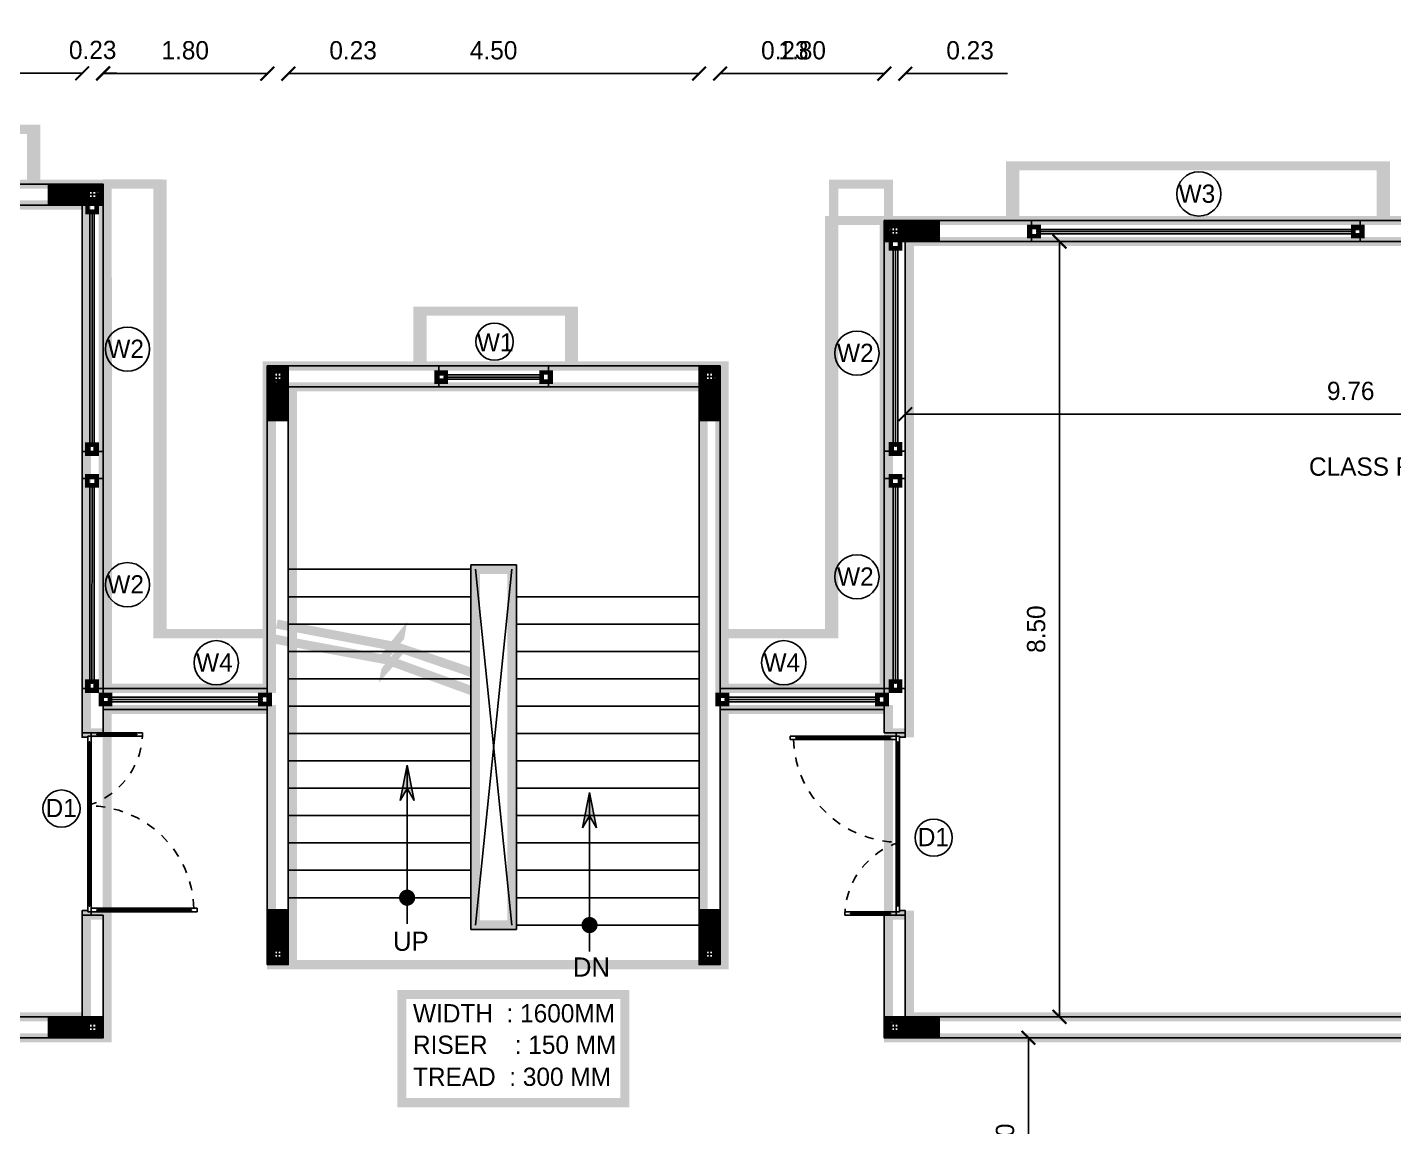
# Model space of a CAD drawing. Header units: metres. Extents: x 6101839 to 6102590, y -6659932 to -6659648.
# Drawn here: x 6102365.98 to 6102380.95, y -6659699.65 to -6659687.6 of the extents above; entities that cross this region are included whole.
import ezdxf

# ---------------------------------------------------------------- set-up
doc = ezdxf.new("R2010")
doc.units = ezdxf.units.M
doc.header["$LTSCALE"] = 500
doc.header["$MEASUREMENT"] = 0
doc.linetypes.add('DASHED2', pattern=[0.375, 0.25, -0.125])
doc.linetypes.add('HIDDEN', pattern=[0.375, 0.25, -0.125])
doc.layers.get('0').update_dxf_attribs({"linetype": 'CONTINUOUS'})
doc.layers.get('Defpoints').update_dxf_attribs({"linetype": 'CONTINUOUS'})
for name, color, linetype in [('above', 250, 'DASHED2'), ('Bldg', 44, 'CONTINUOUS'), ('BLK_1_FLR_2_CARPET_AREA', 25, 'CONTINUOUS'), ('BLK_1_FLR_2_CHAJJA', 6, 'CONTINUOUS'), ('BLK_1_LVL_2_BLDG_FOOT_PRINT', 1, 'CONTINUOUS'), ('COL', 2, 'CONTINUOUS'), ('DIM', 205, 'CONTINUOUS'), ('DOOR', 252, 'CONTINUOUS'), ('DOORTEXT', 13, 'CONTINUOUS'), ('ED', 30, 'CONTINUOUS'), ('FURN1', 252, 'CONTINUOUS'), ('FURNITURE', 252, 'CONTINUOUS'), ('FURNITURES', 252, 'CONTINUOUS'), ('HATCH', 15, 'CONTINUOUS'), ('norms', 4, 'CONTINUOUS'), ('railing', 14, 'CONTINUOUS'), ('STEPS', 233, 'CONTINUOUS'), ('T E X T', 7, 'CONTINUOUS'), ('TEXT', 4, 'CONTINUOUS'), ('W-SCH', 205, 'CONTINUOUS'), ('wall', 125, 'CONTINUOUS'), ('wall1', 125, 'CONTINUOUS'), ('WIN', 252, 'CONTINUOUS'), ('WINDOWS', 252, 'CONTINUOUS')]:
    doc.layers.add(name, color=color, linetype=linetype)
doc.layers.add('BLK_1_FLR_2_BLT_UP_AREA', color=26, linetype='CONTINUOUS', plot=False)
doc.styles.add('GD', font='GOTHIC.TTF')
doc.styles.add('RM', font='GOTHIC.TTF')
doc.styles.add('S2', font='GOTHIC.TTF')
doc.styles.add('USA TEXT', font='GOTHIC.TTF')
doc.dimstyles.new('1-100-ED', dxfattribs={"dimtxt": 0.2, "dimasz": 0.15, "dimexe": 0.18, "dimexo": 0.0625, "dimgap": 0.15, "dimtad": 1, "dimzin": 0, "dimdsep": 46, "dimtxsty": 'USA TEXT', "dimblk": 'ARCHTICK', "dimcen": 0.1, "dimse1": 1, "dimse2": 1, "dimclrd": 256, "dimclrt": 256, "dimadec": 0, "dimazin": 0, "dimtfac": 1, "dimtofl": 0, "dimtmove": 0, "dimatfit": 3, "dimldrblk": 'ARCHTICK', "dimfxl": 0.18, "dimtolj": 1, "dimtzin": 0, "dimarcsym": 0})

# ---------------------------------------------------------------- blocks, each defined once
blk = doc.blocks.new('NEWCOL')
at = {"layer": 'HATCH'}
h = blk.add_hatch(dxfattribs=at)
h.set_pattern_fill('ANSI31', color=256, scale=3, angle=270, style=0)
h.set_pattern_definition([(315, (-629970.926, -258732.088), (6.73519209, 6.73519209), [])])
h.paths.add_polyline_path([(0, 115), (-115, 115), (-115, 0), (-37.5, 0), (-37.5, 37.5), (0, 37.5)])
h.paths.add_polyline_path([(115, 115), (0, 115), (0, 37.5), (37.5, 37.5), (37.5, 0), (115, 0)])
h.paths.add_polyline_path([(115, 0), (37.5, 0), (37.5, -37.5), (0, -37.5), (0, -485), (115, -485)])
h.paths.add_polyline_path([(0, -37.5), (-37.5, -37.5), (-37.5, 0), (-115, 0), (-115, -485), (0, -485)])
at = {"layer": 'COL'}
for p, q in [((-115, 0), (115, 0)), ((0, -485), (0, 115))]:
    blk.add_line(p, q, dxfattribs=at)
for points in [[(-115, -485), (115, -485), (115, 115), (-115, 115)], [(-37.5, -37.5), (37.5, -37.5), (37.5, 37.5), (-37.5, 37.5)]]:
    blk.add_lwpolyline(points, close=True, dxfattribs=at)
blk = doc.blocks.new('A$C607F0CF8')
at = {"layer": 'FURNITURES', "color": 233}
for p, q in [((-37, -280), (-37, -342)), ((0, -342), (0, -267)), ((-37, -342), (-22, -342)), ((-22, -330), (-16, -330)), ((-22, -342), (-22, -330)), ((-16, -342), (-16, -330)), ((-16, -342), (0, -342)), ((-37, -2180), (-37, -2118)), ((-37, -2118), (-22, -2118)), ((-22, -2118), (-22, -2130)), ((-22, -2130), (-16, -2130)), ((-16, -2118), (0, -2118)), ((-16, -2118), (-16, -2130)), ((0, -2118), (0, -2193))]:
    blk.add_line(p, q, dxfattribs=at)
at = {"layer": 'FURNITURES', "color": 250}
for p, q in [((-37, -2118), (-37, -342)), ((-22, -2118), (-22, -330)), ((-16, -2118), (-16, -330)), ((0, -2118), (0, -342))]:
    blk.add_line(p, q, dxfattribs=at)
at = {"layer": 'FURNITURES', "color": 250, "linetype": 'HIDDEN', "ltscale": 0.5}
for centre, radius, start, end in [((-285, -219), 847, 286.9835, 356.7492), ((-37, -2193), 1163, 1.8478, 90.0015)]:
    blk.add_arc(centre, radius, start, end, dxfattribs=at)
at = {"layer": 'wall', "color": 7}
for p, q in [((-37, -267), (0, -267)), ((-37, -267), (-37, -280)), ((0, -230), (75, -230)), ((0, -230), (0, -267)), ((75, -267), (0, -267)), ((62, -246), (62, -252)), ((75, -246), (62, -246)), ((75, -252), (62, -252)), ((75, -230), (75, -246)), ((75, -230), (486, -230)), ((75, -246), (499, -246)), ((75, -252), (75, -267)), ((75, -252), (499, -252)), ((486, -267), (75, -267)), ((561, -230), (486, -230)), ((486, -230), (486, -246)), ((486, -246), (499, -246)), ((486, -252), (486, -267)), ((486, -252), (499, -252)), ((561, -267), (486, -267)), ((499, -246), (499, -252)), ((561, -230), (561, -267)), ((-37, -2193), (-37, -2180)), ((-37, -2193), (0, -2193)), ((0, -2155), (75, -2155)), ((0, -2155), (0, -2193)), ((75, -2193), (0, -2193)), ((62, -2171), (62, -2177)), ((75, -2171), (62, -2171)), ((75, -2177), (62, -2177)), ((75, -2155), (75, -2171)), ((75, -2155), (1088, -2155)), ((75, -2171), (1100, -2171)), ((75, -2177), (75, -2193)), ((75, -2177), (1100, -2177)), ((1088, -2192), (75, -2193)), ((1162, -2155), (1088, -2155)), ((1088, -2155), (1088, -2171)), ((1088, -2171), (1100, -2171)), ((1088, -2177), (1088, -2192)), ((1088, -2177), (1100, -2177)), ((1162, -2192), (1088, -2192)), ((1100, -2171), (1100, -2177)), ((1162, -2155), (1162, -2192))]:
    blk.add_line(p, q, dxfattribs=at)
for points in [[(0, -267), (0, -230), (-100, -230), (-100, -280), (-37, -280)], [(0, -2193), (0, -2230), (-100, -2230), (-100, -2180), (-37, -2180)]]:
    blk.add_lwpolyline(points, dxfattribs=at)
blk = doc.blocks.new('_ArchTick')
at = {"color": 0, "linetype": 'ByBlock', "const_width": 0.15}
blk.add_lwpolyline([(-0.5, -0.5), (0.5, 0.5)], dxfattribs=at)
blk = doc.blocks.new('*D590')
at = {"layer": 'Defpoints', "color": 0, "transparency": 16777216}
for p in [(6102366.583, -6659688.103), (6102366.583, -6659690.086), (6102356.813, -6659690.598)]:
    blk.add_point(p, dxfattribs=at)
at = {"layer": 'ED', "lineweight": -2, "transparency": 16777216}
blk.add_line((6102356.813, -6659688.103), (6102366.583, -6659688.103), dxfattribs=at)
at = {"layer": 'ED', "lineweight": -2, "transparency": 16777216, "xscale": 0.15, "yscale": 0.15, "zscale": 0.15, "rotation": 180}
blk.add_blockref('_ArchTick', (6102356.813, -6659688.103), dxfattribs=at)
at = {"layer": 'ED', "lineweight": -2, "transparency": 16777216, "xscale": 0.15, "yscale": 0.15, "zscale": 0.15}
blk.add_blockref('_ArchTick', (6102366.583, -6659688.103), dxfattribs=at)
at = {"layer": 'ED', "transparency": 16777216, "insert": (6102361.698, -6659687.848), "char_height": 0.2, "attachment_point": 5, "style": 'USA TEXT'}
blk.add_mtext('\\A1;9.77', dxfattribs=at)
blk = doc.blocks.new('*D591')
at = {"layer": 'Defpoints', "color": 0, "transparency": 16777216}
for p in [(6102366.813, -6659688.103), (6102366.583, -6659690.086), (6102366.813, -6659690.122)]:
    blk.add_point(p, dxfattribs=at)
at = {"layer": 'ED', "lineweight": -2, "transparency": 16777216}
for p, q in [((6102366.583, -6659688.103), (6102366.433, -6659688.103)), ((6102366.813, -6659688.103), (6102366.963, -6659688.103))]:
    blk.add_line(p, q, dxfattribs=at)
at = {"layer": 'ED', "lineweight": -2, "transparency": 16777216, "xscale": 0.15, "yscale": 0.15, "zscale": 0.15}
blk.add_blockref('_ArchTick', (6102366.583, -6659688.103), dxfattribs=at)
at = {"layer": 'ED', "lineweight": -2, "transparency": 16777216, "xscale": 0.15, "yscale": 0.15, "zscale": 0.15, "rotation": 180}
blk.add_blockref('_ArchTick', (6102366.813, -6659688.103), dxfattribs=at)
at = {"layer": 'ED', "transparency": 16777216, "insert": (6102366.698, -6659687.848), "char_height": 0.2, "attachment_point": 5, "style": 'USA TEXT'}
blk.add_mtext('\\A1;0.23', dxfattribs=at)
blk = doc.blocks.new('*D592')
at = {"layer": 'Defpoints', "color": 0, "transparency": 16777216}
for p in [(6102368.612, -6659688.107), (6102366.813, -6659694.846), (6102368.612, -6659694.846)]:
    blk.add_point(p, dxfattribs=at)
at = {"layer": 'ED', "lineweight": -2, "transparency": 16777216}
blk.add_line((6102366.813, -6659688.107), (6102368.612, -6659688.107), dxfattribs=at)
at = {"layer": 'ED', "lineweight": -2, "transparency": 16777216, "xscale": 0.15, "yscale": 0.15, "zscale": 0.15, "rotation": 180}
blk.add_blockref('_ArchTick', (6102366.813, -6659688.107), dxfattribs=at)
at = {"layer": 'ED', "lineweight": -2, "transparency": 16777216, "xscale": 0.15, "yscale": 0.15, "zscale": 0.15}
blk.add_blockref('_ArchTick', (6102368.612, -6659688.107), dxfattribs=at)
at = {"layer": 'ED', "transparency": 16777216, "insert": (6102367.712, -6659687.852), "char_height": 0.2, "attachment_point": 5, "style": 'USA TEXT'}
blk.add_mtext('\\A1;1.80', dxfattribs=at)
blk = doc.blocks.new('*D593')
at = {"layer": 'Defpoints', "color": 0, "transparency": 16777216}
for p in [(6102368.842, -6659688.107), (6102368.842, -6659692.313), (6102368.612, -6659694.846)]:
    blk.add_point(p, dxfattribs=at)
at = {"layer": 'ED', "lineweight": -2, "transparency": 16777216}
for p, q in [((6102368.612, -6659688.107), (6102368.462, -6659688.107)), ((6102368.842, -6659688.107), (6102369.962, -6659688.107))]:
    blk.add_line(p, q, dxfattribs=at)
at = {"layer": 'ED', "lineweight": -2, "transparency": 16777216, "xscale": 0.15, "yscale": 0.15, "zscale": 0.15}
blk.add_blockref('_ArchTick', (6102368.612, -6659688.107), dxfattribs=at)
at = {"layer": 'ED', "lineweight": -2, "transparency": 16777216, "xscale": 0.15, "yscale": 0.15, "zscale": 0.15, "rotation": 180}
blk.add_blockref('_ArchTick', (6102368.842, -6659688.107), dxfattribs=at)
at = {"layer": 'ED', "transparency": 16777216, "insert": (6102369.552, -6659687.852), "char_height": 0.2, "attachment_point": 5, "style": 'USA TEXT'}
blk.add_mtext('\\A1;0.23', dxfattribs=at)
blk = doc.blocks.new('*D594')
at = {"layer": 'Defpoints', "color": 0, "transparency": 16777216}
for p in [(6102373.343, -6659688.107), (6102368.842, -6659692.313), (6102373.343, -6659692.362)]:
    blk.add_point(p, dxfattribs=at)
at = {"layer": 'ED', "lineweight": -2, "transparency": 16777216}
blk.add_line((6102368.842, -6659688.107), (6102373.343, -6659688.107), dxfattribs=at)
at = {"layer": 'ED', "lineweight": -2, "transparency": 16777216, "xscale": 0.15, "yscale": 0.15, "zscale": 0.15, "rotation": 180}
blk.add_blockref('_ArchTick', (6102368.842, -6659688.107), dxfattribs=at)
at = {"layer": 'ED', "lineweight": -2, "transparency": 16777216, "xscale": 0.15, "yscale": 0.15, "zscale": 0.15}
blk.add_blockref('_ArchTick', (6102373.343, -6659688.107), dxfattribs=at)
at = {"layer": 'ED', "transparency": 16777216, "insert": (6102371.092, -6659687.852), "char_height": 0.2, "attachment_point": 5, "style": 'USA TEXT'}
blk.add_mtext('\\A1;4.50', dxfattribs=at)
blk = doc.blocks.new('*D595')
at = {"layer": 'Defpoints', "color": 0, "transparency": 16777216}
for p in [(6102373.573, -6659688.107), (6102373.343, -6659692.362), (6102373.573, -6659692.34)]:
    blk.add_point(p, dxfattribs=at)
at = {"layer": 'ED', "lineweight": -2, "transparency": 16777216}
for p, q in [((6102373.343, -6659688.107), (6102373.193, -6659688.107)), ((6102373.573, -6659688.107), (6102374.693, -6659688.107))]:
    blk.add_line(p, q, dxfattribs=at)
at = {"layer": 'ED', "lineweight": -2, "transparency": 16777216, "xscale": 0.15, "yscale": 0.15, "zscale": 0.15}
blk.add_blockref('_ArchTick', (6102373.343, -6659688.107), dxfattribs=at)
at = {"layer": 'ED', "lineweight": -2, "transparency": 16777216, "xscale": 0.15, "yscale": 0.15, "zscale": 0.15, "rotation": 180}
blk.add_blockref('_ArchTick', (6102373.573, -6659688.107), dxfattribs=at)
at = {"layer": 'ED', "transparency": 16777216, "insert": (6102374.283, -6659687.852), "char_height": 0.2, "attachment_point": 5, "style": 'USA TEXT'}
blk.add_mtext('\\A1;0.23', dxfattribs=at)
blk = doc.blocks.new('*D596')
at = {"layer": 'Defpoints', "color": 0, "transparency": 16777216}
for p in [(6102375.373, -6659688.107), (6102373.573, -6659692.34), (6102375.373, -6659692.35)]:
    blk.add_point(p, dxfattribs=at)
at = {"layer": 'ED', "lineweight": -2, "transparency": 16777216}
blk.add_line((6102373.573, -6659688.107), (6102375.373, -6659688.107), dxfattribs=at)
at = {"layer": 'ED', "lineweight": -2, "transparency": 16777216, "xscale": 0.15, "yscale": 0.15, "zscale": 0.15, "rotation": 180}
blk.add_blockref('_ArchTick', (6102373.573, -6659688.107), dxfattribs=at)
at = {"layer": 'ED', "lineweight": -2, "transparency": 16777216, "xscale": 0.15, "yscale": 0.15, "zscale": 0.15}
blk.add_blockref('_ArchTick', (6102375.373, -6659688.107), dxfattribs=at)
at = {"layer": 'ED', "transparency": 16777216, "insert": (6102374.473, -6659687.852), "char_height": 0.2, "attachment_point": 5, "style": 'USA TEXT'}
blk.add_mtext('\\A1;1.80', dxfattribs=at)
blk = doc.blocks.new('*D597')
at = {"layer": 'Defpoints', "color": 0, "transparency": 16777216}
for p in [(6102375.603, -6659688.107), (6102375.373, -6659692.35), (6102375.603, -6659692.355)]:
    blk.add_point(p, dxfattribs=at)
at = {"layer": 'ED', "lineweight": -2, "transparency": 16777216}
for p, q in [((6102375.373, -6659688.107), (6102375.223, -6659688.107)), ((6102375.603, -6659688.107), (6102376.724, -6659688.107))]:
    blk.add_line(p, q, dxfattribs=at)
at = {"layer": 'ED', "lineweight": -2, "transparency": 16777216, "xscale": 0.15, "yscale": 0.15, "zscale": 0.15}
blk.add_blockref('_ArchTick', (6102375.373, -6659688.107), dxfattribs=at)
at = {"layer": 'ED', "lineweight": -2, "transparency": 16777216, "xscale": 0.15, "yscale": 0.15, "zscale": 0.15, "rotation": 180}
blk.add_blockref('_ArchTick', (6102375.603, -6659688.107), dxfattribs=at)
at = {"layer": 'ED', "transparency": 16777216, "insert": (6102376.313, -6659687.852), "char_height": 0.2, "attachment_point": 5, "style": 'USA TEXT'}
blk.add_mtext('\\A1;0.23', dxfattribs=at)
blk = doc.blocks.new('*D598')
at = {"layer": 'Defpoints', "color": 0, "transparency": 16777216}
for p in [(6102385.366, -6659691.841), (6102375.603, -6659692.369), (6102385.366, -6659692.369)]:
    blk.add_point(p, dxfattribs=at)
at = {"layer": 'ED', "lineweight": -2, "transparency": 16777216}
blk.add_line((6102375.603, -6659691.841), (6102385.366, -6659691.841), dxfattribs=at)
at = {"layer": 'ED', "lineweight": -2, "transparency": 16777216, "xscale": 0.15, "yscale": 0.15, "zscale": 0.15, "rotation": 180}
blk.add_blockref('_ArchTick', (6102375.603, -6659691.841), dxfattribs=at)
at = {"layer": 'ED', "lineweight": -2, "transparency": 16777216, "xscale": 0.15, "yscale": 0.15, "zscale": 0.15}
blk.add_blockref('_ArchTick', (6102385.366, -6659691.841), dxfattribs=at)
at = {"layer": 'ED', "transparency": 16777216, "insert": (6102380.484, -6659691.586), "char_height": 0.2, "attachment_point": 5, "style": 'USA TEXT'}
blk.add_mtext('\\A1;9.76', dxfattribs=at)
blk = doc.blocks.new('*D602')
at = {"layer": 'Defpoints', "color": 0, "transparency": 16777216}
for p in [(6102376.501, -6659689.947), (6102376.47, -6659698.447), (6102377.293, -6659698.447)]:
    blk.add_point(p, dxfattribs=at)
at = {"layer": 'ED', "lineweight": -2, "transparency": 16777216}
blk.add_line((6102377.293, -6659689.947), (6102377.293, -6659698.447), dxfattribs=at)
at = {"layer": 'ED', "lineweight": -2, "transparency": 16777216, "xscale": 0.15, "yscale": 0.15, "zscale": 0.15}
for p, rotation in [((6102377.293, -6659689.947), 90), ((6102377.293, -6659698.447), 270)]:
    blk.add_blockref('_ArchTick', p, dxfattribs=dict(at, rotation=rotation))
at = {"layer": 'ED', "transparency": 16777216, "insert": (6102377.038, -6659694.197), "char_height": 0.2, "attachment_point": 5, "rotation": 90, "style": 'USA TEXT'}
blk.add_mtext('\\A1;8.50', dxfattribs=at)
blk = doc.blocks.new('*D603')
at = {"layer": 'Defpoints', "color": 0, "transparency": 16777216}
for p in [(6102376.952, -6659698.677), (6102377.078, -6659698.677), (6102377.067, -6659701.077)]:
    blk.add_point(p, dxfattribs=at)
at = {"layer": 'ED', "lineweight": -2, "transparency": 16777216}
blk.add_line((6102376.952, -6659701.077), (6102376.952, -6659698.677), dxfattribs=at)
at = {"layer": 'ED', "lineweight": -2, "transparency": 16777216, "xscale": 0.15, "yscale": 0.15, "zscale": 0.15}
for p, rotation in [((6102376.952, -6659698.677), 90), ((6102376.952, -6659701.077), 270)]:
    blk.add_blockref('_ArchTick', p, dxfattribs=dict(at, rotation=rotation))
at = {"layer": 'ED', "transparency": 16777216, "insert": (6102376.697, -6659699.877), "char_height": 0.2, "attachment_point": 5, "rotation": 90, "style": 'USA TEXT'}
blk.add_mtext('\\A1;2.40', dxfattribs=at)

msp = doc.modelspace()

# ---------------------------------------------------------------- hatches: boundary and pattern name
at = {"layer": 'DIM'}
h = msp.add_hatch(color=256, dxfattribs=at)
h.paths.add_polyline_path([(6102370.19923, -6659695.97041), (6102370.15838, -6659695.97037), (6102370.21976, -6659696.07407)])
h.paths.add_polyline_path([(6102370.14861, -6659695.7148), (6102370.14352, -6659695.71479), (6102370.14325, -6659695.94479), (6102370.15838, -6659695.97037), (6102370.19923, -6659695.97041)])
h.paths.add_polyline_path([(6102370.14352, -6659695.71479), (6102370.13843, -6659695.71479), (6102370.0872, -6659695.97028), (6102370.12805, -6659695.97033), (6102370.14325, -6659695.94479)])
h.paths.add_polyline_path([(6102370.13843, -6659695.71479), (6102370.14352, -6659695.71479), (6102370.14355, -6659695.68924)])
h.paths.add_polyline_path([(6102370.14355, -6659695.68924), (6102370.14352, -6659695.71479), (6102370.14861, -6659695.7148)])
h.paths.add_polyline_path([(6102370.06643, -6659696.07389), (6102370.12805, -6659695.97033), (6102370.0872, -6659695.97028)])
h = msp.add_hatch(color=256, dxfattribs=at)
h.paths.add_polyline_path([(6102372.19889, -6659696.27046), (6102372.15804, -6659696.27041), (6102372.21942, -6659696.37412)])
h.paths.add_polyline_path([(6102372.14827, -6659696.01485), (6102372.14318, -6659696.01484), (6102372.14291, -6659696.24484), (6102372.15804, -6659696.27041), (6102372.19889, -6659696.27046)])
h.paths.add_polyline_path([(6102372.14318, -6659696.01484), (6102372.13809, -6659696.01483), (6102372.08686, -6659696.27033), (6102372.12771, -6659696.27038), (6102372.14291, -6659696.24484)])
h.paths.add_polyline_path([(6102372.13809, -6659696.01483), (6102372.14318, -6659696.01484), (6102372.14321, -6659695.98929)])
h.paths.add_polyline_path([(6102372.14321, -6659695.98929), (6102372.14318, -6659696.01484), (6102372.14827, -6659696.01485)])
h.paths.add_polyline_path([(6102372.06609, -6659696.37394), (6102372.12771, -6659696.27038), (6102372.08686, -6659696.27033)])

# ---------------------------------------------------------------- linework, layer by layer
at = {"layer": 'above', "const_width": 0.1}
for points in [[(6102361.96789, -6659689.31749), (6102361.96789, -6659688.71749), (6102366.0279, -6659688.71749), (6102366.02789, -6659689.31739)], [(6102376.75789, -6659689.71795), (6102376.75789, -6659689.11795), (6102380.8179, -6659689.11795), (6102380.81789, -6659689.71785)], [(6102366.81289, -6659689.31739), (6102367.41274, -6659689.3174), (6102367.41268, -6659694.24672), (6102368.61165, -6659694.24672)], [(6102375.37291, -6659689.71739), (6102374.77307, -6659689.7174), (6102374.77312, -6659694.24672), (6102373.57315, -6659694.24672)], [(6102370.2629, -6659691.31086), (6102370.2629, -6659690.71086), (6102371.92292, -6659690.71086), (6102371.9229, -6659691.31075)]]:
    msp.add_lwpolyline(points, dxfattribs=at)
at = {"layer": 'Bldg', "linetype": 'ByBlock'}
for p, q in [((6102370.84288, -6659697.4908), (6102370.84289, -6659693.4908)), ((6102371.34289, -6659693.4908), (6102370.84289, -6659693.4908)), ((6102371.34288, -6659697.4908), (6102371.34289, -6659693.4908)), ((6102371.34288, -6659697.4908), (6102370.84288, -6659697.4908))]:
    msp.add_line(p, q, dxfattribs=at)
at = {"layer": 'Bldg', "const_width": 0.1}
msp.add_lwpolyline([(6102370.89289, -6659693.5408), (6102371.29289, -6659693.5408), (6102371.29288, -6659697.4408), (6102370.89288, -6659697.4408)], close=True, dxfattribs=at)
at = {"layer": 'BLK_1_FLR_2_BLT_UP_AREA', "color": 26, "linetype": 'Continuous', "const_width": 0.1}
msp.add_lwpolyline([(6102346.62794, -6659689.31802), (6102366.85793, -6659689.31802), (6102366.85828, -6659694.84679), (6102368.65693, -6659694.84665), (6102368.65695, -6659691.31138), (6102373.61794, -6659691.31138), (6102373.61814, -6659694.84679), (6102375.41817, -6659694.84648), (6102375.41793, -6659689.71805), (6102395.41791, -6659689.71798), (6102395.41791, -6659687.92679), (6102375.73485, -6659684.40118), (6102376.56248, -6659679.78048), (6102374.39718, -6659679.39284), (6102373.79735, -6659682.74019), (6102369.70252, -6659682.00673), (6102370.30217, -6659678.65965), (6102368.13688, -6659678.27202), (6102367.30894, -6659682.89193), (6102347.39588, -6659679.32513)], dxfattribs=at)
at = {"layer": 'BLK_1_FLR_2_CARPET_AREA', "color": 15, "linetype": 'Continuous', "const_width": 0.1}
for points in [[(6102366.62794, -6659698.44746), (6102366.62794, -6659697.33246), (6102366.85794, -6659697.33246), (6102366.85794, -6659695.33246), (6102366.62794, -6659695.33246), (6102366.62801, -6659689.54746), (6102356.85794, -6659689.54746), (6102356.85794, -6659696.21746), (6102360.85794, -6659696.21746), (6102360.85794, -6659696.44746), (6102360.62795, -6659696.44746), (6102360.62795, -6659698.44746)], [(6102375.64793, -6659698.44802), (6102375.64793, -6659697.33302), (6102375.41793, -6659697.33302), (6102375.41793, -6659695.33302), (6102375.64793, -6659695.33302), (6102375.64785, -6659689.94813), (6102385.41792, -6659689.94813), (6102385.41793, -6659696.21802), (6102381.41793, -6659696.21802), (6102381.41793, -6659696.44802), (6102381.64791, -6659696.44802), (6102381.64791, -6659698.44802)]]:
    msp.add_lwpolyline(points, close=True, dxfattribs=at)
msp.add_lwpolyline([(6102360.62794, -6659698.67802), (6102366.85793, -6659698.67802), (6102366.85769, -6659695.07679), (6102368.65694, -6659695.07665), (6102368.65694, -6659697.8749), (6102368.88693, -6659697.8749), (6102368.88758, -6659691.54138), (6102373.38797, -6659691.54137), (6102373.38795, -6659697.8749), (6102373.61794, -6659697.8749), (6102373.61776, -6659695.07679), (6102375.41804, -6659695.07665), (6102375.41793, -6659698.67802), (6102381.64791, -6659698.67802)], dxfattribs=at)
at = {"layer": 'BLK_1_FLR_2_CHAJJA', "linetype": 'Continuous', "const_width": 0.1}
for points in [[(6102362.01293, -6659689.31805), (6102366.07294, -6659689.31805), (6102366.07294, -6659688.71805), (6102362.01293, -6659688.71805)], [(6102376.80293, -6659689.11851), (6102380.86293, -6659689.11851), (6102380.86293, -6659689.71796), (6102376.80293, -6659689.71796)], [(6102366.85793, -6659689.31802), (6102367.45777, -6659689.31802), (6102367.45772, -6659694.24728), (6102368.65669, -6659694.24728), (6102368.65669, -6659694.84665), (6102366.85828, -6659694.84665)], [(6102375.41859, -6659689.31802), (6102374.81874, -6659689.31802), (6102374.8188, -6659694.24728), (6102373.61883, -6659694.24728), (6102373.61883, -6659694.84665), (6102375.41823, -6659694.84665)], [(6102370.30794, -6659691.31138), (6102371.96796, -6659691.31138), (6102371.96796, -6659690.71142), (6102370.30794, -6659690.71142)]]:
    msp.add_lwpolyline(points, close=True, dxfattribs=at)
at = {"layer": 'BLK_1_LVL_2_BLDG_FOOT_PRINT', "ltscale": 400, "const_width": 0.1}
msp.add_lwpolyline([(6102346.5829, -6659689.31746), (6102366.81289, -6659689.31746), (6102366.81325, -6659694.84623), (6102368.61189, -6659694.84609), (6102368.61191, -6659691.31081), (6102373.5729, -6659691.31082), (6102373.5731, -6659694.84623), (6102375.37313, -6659694.84592), (6102375.37289, -6659689.71749), (6102395.37287, -6659689.71742), (6102395.37287, -6659687.92622), (6102375.68981, -6659684.40062), (6102376.51744, -6659679.77992), (6102374.35214, -6659679.39228), (6102373.75231, -6659682.73963), (6102369.65748, -6659682.00616), (6102370.25713, -6659678.65909), (6102368.09185, -6659678.27146), (6102367.26391, -6659682.89137), (6102347.35084, -6659679.32457)], dxfattribs=at)
at = {"layer": 'DIM', "const_width": 0.1}
for points in [[(6102370.10522, -6659697.14073, 1), (6102370.18188, -6659697.14083, 1)], [(6102372.10488, -6659697.44078, 1), (6102372.18154, -6659697.44088, 1)]]:
    msp.add_lwpolyline(points, format="xyb", close=True, dxfattribs=at)
at = {"layer": 'DOOR', "linetype": 'ByBlock'}
for p, q in [((6102370.14353, -6659695.68924), (6102370.0664, -6659696.07389)), ((6102370.14353, -6659695.68924), (6102370.14353, -6659697.42899)), ((6102370.14353, -6659695.68924), (6102370.21973, -6659696.07407)), ((6102370.0664, -6659696.07389), (6102370.14322, -6659695.94479)), ((6102370.21973, -6659696.07407), (6102370.14322, -6659695.94479)), ((6102372.14319, -6659695.98929), (6102372.06606, -6659696.37394)), ((6102372.14319, -6659695.98929), (6102372.14319, -6659697.72904)), ((6102372.14319, -6659695.98929), (6102372.21939, -6659696.37412)), ((6102372.06606, -6659696.37394), (6102372.14288, -6659696.24484)), ((6102372.21939, -6659696.37412), (6102372.14288, -6659696.24484))]:
    msp.add_line(p, q, dxfattribs=at)
at = {"layer": 'FURN1', "linetype": 'ByBlock'}
for p, q in [((6102380.58789, -6659689.71749), (6102376.98789, -6659689.71742)), ((6102376.98788, -6659689.94749), (6102380.58788, -6659689.94757))]:
    msp.add_line(p, q, dxfattribs=at)
at = {"layer": 'FURN1', "const_width": 0.1}
for points in [[(6102366.71588, -6659689.5475), (6102366.71588, -6659689.5975), (6102366.66588, -6659689.59749), (6102366.66588, -6659689.54749)], [(6102366.71588, -6659689.54812), (6102366.71588, -6659689.59812), (6102366.66588, -6659689.59812), (6102366.66588, -6659689.54812)], [(6102376.98789, -6659689.81399), (6102377.03789, -6659689.814), (6102377.03788, -6659689.864), (6102376.98788, -6659689.86399)], [(6102376.98851, -6659689.814), (6102377.03851, -6659689.814), (6102377.03851, -6659689.864), (6102376.98851, -6659689.864)], [(6102380.58726, -6659689.81408), (6102380.53726, -6659689.81408), (6102380.53726, -6659689.86408), (6102380.58726, -6659689.86408)], [(6102380.58789, -6659689.81408), (6102380.53789, -6659689.81407), (6102380.53788, -6659689.86407), (6102380.58788, -6659689.86408)], [(6102375.46989, -6659689.9475), (6102375.4699, -6659689.9975), (6102375.5199, -6659689.99749), (6102375.51989, -6659689.94749)], [(6102375.46989, -6659689.94812), (6102375.4699, -6659689.99812), (6102375.5199, -6659689.99812), (6102375.51989, -6659689.94812)], [(6102370.49291, -6659691.40793), (6102370.54291, -6659691.40792), (6102370.54291, -6659691.45792), (6102370.49291, -6659691.45793)], [(6102370.49353, -6659691.40793), (6102370.54353, -6659691.40792), (6102370.54354, -6659691.45792), (6102370.49354, -6659691.45793)], [(6102371.69228, -6659691.40785), (6102371.64228, -6659691.40786), (6102371.64229, -6659691.45786), (6102371.69229, -6659691.45785)], [(6102371.69291, -6659691.40785), (6102371.64291, -6659691.40786), (6102371.64291, -6659691.45786), (6102371.69291, -6659691.45785)], [(6102366.71574, -6659692.24721), (6102366.71574, -6659692.19721), (6102366.66574, -6659692.19721), (6102366.66574, -6659692.24721)], [(6102366.71574, -6659692.24783), (6102366.71574, -6659692.19783), (6102366.66574, -6659692.19783), (6102366.66574, -6659692.24783)], [(6102375.47004, -6659692.24658), (6102375.47004, -6659692.19658), (6102375.52004, -6659692.19658), (6102375.52004, -6659692.24658)], [(6102375.47004, -6659692.24721), (6102375.47004, -6659692.19721), (6102375.52004, -6659692.19721), (6102375.52004, -6659692.24721)], [(6102366.71573, -6659692.54646), (6102366.71573, -6659692.59646), (6102366.66573, -6659692.59646), (6102366.66573, -6659692.54646)], [(6102366.71573, -6659692.54583), (6102366.71573, -6659692.59583), (6102366.66573, -6659692.59583), (6102366.66573, -6659692.54583)], [(6102375.47011, -6659692.54583), (6102375.47011, -6659692.59583), (6102375.52011, -6659692.59583), (6102375.52011, -6659692.54583)], [(6102375.47011, -6659692.54646), (6102375.47012, -6659692.59646), (6102375.52012, -6659692.59646), (6102375.52011, -6659692.54646)], [(6102366.71558, -6659694.8456), (6102366.71559, -6659694.7956), (6102366.66559, -6659694.7956), (6102366.66558, -6659694.8456)], [(6102366.71559, -6659694.84623), (6102366.71559, -6659694.79623), (6102366.66559, -6659694.79622), (6102366.66559, -6659694.84622)], [(6102375.47019, -6659694.8456), (6102375.47019, -6659694.7956), (6102375.52019, -6659694.7956), (6102375.52019, -6659694.8456)], [(6102375.47019, -6659694.84623), (6102375.47019, -6659694.79623), (6102375.52019, -6659694.79622), (6102375.52019, -6659694.84622)], [(6102366.81265, -6659694.9433), (6102366.86265, -6659694.94329), (6102366.86266, -6659694.99329), (6102366.81266, -6659694.9933)], [(6102366.81328, -6659694.9433), (6102366.86328, -6659694.9433), (6102366.86328, -6659694.9933), (6102366.81328, -6659694.9933)], [(6102368.61127, -6659694.94315), (6102368.56127, -6659694.94316), (6102368.56127, -6659694.99316), (6102368.61127, -6659694.99315)], [(6102368.61189, -6659694.94315), (6102368.56189, -6659694.94315), (6102368.5619, -6659694.99315), (6102368.6119, -6659694.99315)], [(6102373.57276, -6659694.9433), (6102373.62276, -6659694.94329), (6102373.62276, -6659694.99329), (6102373.57276, -6659694.9933)], [(6102373.57338, -6659694.9433), (6102373.62338, -6659694.9433), (6102373.62339, -6659694.9933), (6102373.57339, -6659694.9933)], [(6102375.37237, -6659694.94315), (6102375.32237, -6659694.94316), (6102375.32238, -6659694.99316), (6102375.37238, -6659694.99315)], [(6102375.373, -6659694.94315), (6102375.323, -6659694.94315), (6102375.323, -6659694.99315), (6102375.373, -6659694.99315)]]:
    msp.add_lwpolyline(points, close=True, dxfattribs=at)
at = {"layer": 'FURNITURE', "linetype": 'ByBlock', "ltscale": 0.2}
for p, q in [((6102366.66574, -6659692.24721), (6102366.66588, -6659689.59812)), ((6102366.71574, -6659692.24721), (6102366.71588, -6659689.5975)), ((6102380.58726, -6659689.81408), (6102377.03789, -6659689.814)), ((6102380.58726, -6659689.86408), (6102377.03851, -6659689.864)), ((6102375.47004, -6659692.24658), (6102375.4699, -6659689.9975)), ((6102375.52004, -6659692.24658), (6102375.5199, -6659689.99812)), ((6102370.49353, -6659691.40793), (6102371.64291, -6659691.40786)), ((6102370.49354, -6659691.45793), (6102371.64229, -6659691.45786)), ((6102366.66558, -6659694.8456), (6102366.66572, -6659692.59646)), ((6102366.71558, -6659694.8456), (6102366.71573, -6659692.59583)), ((6102375.47019, -6659694.8456), (6102375.47011, -6659692.59583)), ((6102375.52019, -6659694.8456), (6102375.52012, -6659692.59646)), ((6102366.81328, -6659694.9433), (6102368.56189, -6659694.94315)), ((6102373.57338, -6659694.9433), (6102375.323, -6659694.94315)), ((6102366.81328, -6659694.9933), (6102368.56127, -6659694.99316)), ((6102373.57339, -6659694.9933), (6102375.32238, -6659694.99316))]:
    msp.add_line(p, q, dxfattribs=at)
at = {"layer": 'FURNITURE', "color": 4, "linetype": 'ByBlock', "ltscale": 0.2}
for p, q in [((6102366.69074, -6659692.19721), (6102366.69088, -6659689.5975)), ((6102380.53726, -6659689.83908), (6102377.03789, -6659689.839)), ((6102375.49504, -6659692.19658), (6102375.4949, -6659689.9975)), ((6102370.54354, -6659691.43292), (6102371.64291, -6659691.43286)), ((6102366.69059, -6659694.7956), (6102366.69072, -6659692.59583)), ((6102375.49519, -6659694.7956), (6102375.49512, -6659692.59583)), ((6102366.86328, -6659694.9683), (6102368.5619, -6659694.96816)), ((6102373.62338, -6659694.9683), (6102375.323, -6659694.96816))]:
    msp.add_line(p, q, dxfattribs=at)
at = {"layer": 'norms', "const_width": 0.1}
msp.add_lwpolyline([(6102368.88693, -6659697.8749), (6102373.38795, -6659697.8749), (6102373.38797, -6659691.54137), (6102368.88694, -6659691.54137)], close=True, dxfattribs=at)
at = {"layer": 'railing', "linetype": 'ByBlock'}
for p, q in [((6102370.84301, -6659693.5408), (6102368.84262, -6659693.54076)), ((6102371.29289, -6659693.5408), (6102370.89288, -6659697.4408)), ((6102371.29288, -6659697.4408), (6102370.89289, -6659693.5408)), ((6102370.843, -6659693.8408), (6102368.84262, -6659693.84076)), ((6102371.3429, -6659693.84081), (6102373.34351, -6659693.84085)), ((6102370.84299, -6659694.1408), (6102368.84261, -6659694.14076)), ((6102371.3429, -6659694.14081), (6102373.34351, -6659694.14085)), ((6102370.84298, -6659694.4408), (6102368.8426, -6659694.44076)), ((6102370.84298, -6659694.4408), (6102368.8426, -6659694.44076)), ((6102371.3429, -6659694.44081), (6102373.34351, -6659694.44085)), ((6102370.84297, -6659694.7408), (6102368.84259, -6659694.74076)), ((6102371.3429, -6659694.74081), (6102373.34351, -6659694.74085)), ((6102370.84296, -6659695.0408), (6102368.84258, -6659695.04076)), ((6102371.3429, -6659695.04081), (6102373.34351, -6659695.04085)), ((6102370.84295, -6659695.3408), (6102368.84257, -6659695.34076)), ((6102371.3429, -6659695.34081), (6102373.34351, -6659695.34085)), ((6102370.84295, -6659695.6408), (6102368.84256, -6659695.64076)), ((6102371.3429, -6659695.64081), (6102373.34351, -6659695.64085)), ((6102370.84294, -6659695.9408), (6102368.84256, -6659695.94076)), ((6102371.3429, -6659695.94081), (6102373.34351, -6659695.94085)), ((6102370.84293, -6659696.2408), (6102368.84255, -6659696.24076)), ((6102371.3429, -6659696.24081), (6102373.34351, -6659696.24085)), ((6102370.84293, -6659696.5408), (6102368.84254, -6659696.54076)), ((6102371.34288, -6659696.54081), (6102373.34349, -6659696.54085)), ((6102370.84292, -6659696.8408), (6102368.84254, -6659696.84076)), ((6102371.34288, -6659696.84081), (6102373.34349, -6659696.84085)), ((6102370.84291, -6659697.1408), (6102368.84253, -6659697.14076)), ((6102371.34288, -6659697.14081), (6102373.34349, -6659697.14085)), ((6102371.34288, -6659697.44081), (6102373.3435, -6659697.44085))]:
    msp.add_line(p, q, dxfattribs=at)
at = {"layer": 'STEPS', "color": 251, "const_width": 0.1}
for points in [[(6102370.89936, -6659694.68819), (6102370.08442, -6659694.40974), (6102370.02835, -6659694.47313), (6102370.06058, -6659694.30016), (6102369.99371, -6659694.3839), (6102368.71487, -6659694.14008)], [(6102370.87452, -6659694.88052), (6102369.9724, -6659694.55148), (6102369.91633, -6659694.61488), (6102369.94856, -6659694.4419), (6102369.88168, -6659694.52564), (6102368.6818, -6659694.30376)]]:
    msp.add_lwpolyline(points, dxfattribs=at)
at = {"layer": 'W-SCH'}
for centre, radius in [((6102378.81946, -6659689.42623), 0.24242), ((6102367.08001, -6659691.12691), 0.24242), ((6102371.10195, -6659691.04454), 0.20375), ((6102375.07351, -6659691.17091), 0.24242), ((6102367.08001, -6659693.70941), 0.24242), ((6102375.07351, -6659693.62291), 0.24242), ((6102368.05288, -6659694.56546), 0.24242), ((6102374.27088, -6659694.56546), 0.24242), ((6102366.35623, -6659696.16389), 0.20375), ((6102375.91443, -6659696.48219), 0.20375)]:
    msp.add_circle(centre, radius, dxfattribs=at)
at = {"layer": 'wall1', "linetype": 'ByBlock'}
for p, q in [((6102366.81289, -6659689.31746), (6102365.79788, -6659689.31735)), ((6102366.21289, -6659689.54746), (6102365.79789, -6659689.54746)), ((6102366.81288, -6659689.5475), (6102366.58287, -6659689.54749)), ((6102375.37289, -6659689.71746), (6102376.98789, -6659689.71749)), ((6102375.3729, -6659689.9475), (6102375.37289, -6659689.71749)), ((6102376.98789, -6659689.71749), (6102376.98788, -6659689.94749)), ((6102380.58789, -6659689.71749), (6102380.58788, -6659689.94749)), ((6102380.58789, -6659689.71739), (6102381.2379, -6659689.71742)), ((6102375.3729, -6659689.9475), (6102375.6029, -6659689.94749)), ((6102375.60289, -6659689.94746), (6102376.98788, -6659689.94746)), ((6102375.6029, -6659689.94749), (6102375.6029, -6659689.94746)), ((6102380.58788, -6659689.94746), (6102381.23788, -6659689.94749)), ((6102368.61189, -6659697.87434), (6102368.6119, -6659691.31081)), ((6102370.4929, -6659691.31082), (6102368.6119, -6659691.31081)), ((6102370.4929, -6659691.31086), (6102370.49292, -6659691.54093)), ((6102371.6929, -6659691.31086), (6102371.69292, -6659691.54086)), ((6102371.69293, -6659691.31081), (6102373.57293, -6659691.31081)), ((6102373.57289, -6659697.87434), (6102373.5729, -6659691.31082)), ((6102368.84189, -6659697.87434), (6102368.8419, -6659691.54081)), ((6102370.49292, -6659691.54094), (6102368.8419, -6659691.54081)), ((6102371.69292, -6659691.54093), (6102373.34293, -6659691.54081)), ((6102373.34289, -6659697.87434), (6102373.3429, -6659691.54082)), ((6102366.5828, -6659692.24783), (6102366.58272, -6659692.54583)), ((6102366.8128, -6659692.24784), (6102366.58274, -6659692.24783)), ((6102366.81279, -6659692.54584), (6102366.81281, -6659692.24784)), ((6102375.37297, -6659692.24721), (6102375.60304, -6659692.2472)), ((6102375.37312, -6659692.54584), (6102375.37304, -6659692.24721)), ((6102375.60312, -6659692.54583), (6102375.60304, -6659692.2472)), ((6102366.81272, -6659692.54584), (6102366.58272, -6659692.54583)), ((6102375.37312, -6659692.54584), (6102375.60312, -6659692.54583)), ((6102366.81265, -6659694.84623), (6102366.58258, -6659694.84622)), ((6102366.58289, -6659695.33246), (6102366.58289, -6659694.84622)), ((6102366.81265, -6659694.84623), (6102366.81294, -6659695.33246)), ((6102375.37313, -6659694.84623), (6102375.60319, -6659694.84622)), ((6102375.3732, -6659695.33246), (6102375.37313, -6659694.84623)), ((6102375.60319, -6659694.84622), (6102375.6032, -6659695.33246)), ((6102366.81289, -6659695.33246), (6102366.58289, -6659695.33246)), ((6102375.37289, -6659695.33246), (6102375.60289, -6659695.33246)), ((6102375.6032, -6659695.33246), (6102375.3732, -6659695.33246)), ((6102366.58289, -6659698.44746), (6102366.58289, -6659697.33255)), ((6102366.58289, -6659697.33255), (6102366.81289, -6659697.33255)), ((6102366.81289, -6659698.67746), (6102366.81289, -6659697.33255)), ((6102375.37289, -6659698.67746), (6102375.37291, -6659697.33246)), ((6102375.60291, -6659697.33246), (6102375.37291, -6659697.33246)), ((6102375.60289, -6659698.44746), (6102375.60291, -6659697.33246)), ((6102368.84189, -6659697.87434), (6102368.61189, -6659697.87434)), ((6102373.57289, -6659697.87434), (6102373.34289, -6659697.87434)), ((6102360.5829, -6659698.44746), (6102366.58289, -6659698.44746)), ((6102381.60287, -6659698.44746), (6102375.60289, -6659698.44746)), ((6102360.5829, -6659698.67746), (6102366.81289, -6659698.67746)), ((6102381.60287, -6659698.67746), (6102375.37289, -6659698.67746))]:
    msp.add_line(p, q, dxfattribs=at)
at = {"layer": 'WIN', "const_width": 0.1}
msp.add_lwpolyline([(6102370.08548, -6659699.38802), (6102372.53039, -6659699.38802), (6102372.53039, -6659698.20152), (6102370.08548, -6659698.20152)], close=True, dxfattribs=at)
at = {"layer": 'WINDOWS', "linetype": 'ByBlock'}
for p, q in [((6102366.5828, -6659692.24783), (6102366.58295, -6659689.54749)), ((6102366.8128, -6659692.24784), (6102366.81295, -6659689.5475)), ((6102375.37297, -6659692.24721), (6102375.37283, -6659689.9475)), ((6102375.60297, -6659692.2472), (6102375.60283, -6659689.94749)), ((6102370.4929, -6659691.31086), (6102371.6929, -6659691.31079)), ((6102370.49292, -6659691.54086), (6102371.69292, -6659691.54079)), ((6102366.58265, -6659694.84622), (6102366.58279, -6659692.54583)), ((6102366.81265, -6659694.84623), (6102366.81279, -6659692.54584)), ((6102375.37313, -6659694.84623), (6102375.37305, -6659692.54584)), ((6102375.60313, -6659694.84622), (6102375.60305, -6659692.54583)), ((6102366.81265, -6659694.84623), (6102368.61189, -6659694.84609)), ((6102373.57275, -6659694.84623), (6102375.37299, -6659694.84609)), ((6102366.81266, -6659695.07623), (6102368.6119, -6659695.07609)), ((6102373.57277, -6659695.07623), (6102375.373, -6659695.07609))]:
    msp.add_line(p, q, dxfattribs=at)

# ---------------------------------------------------------------- block references
at = {"layer": 'COL', "yscale": 0.001, "zscale": 0.001}
for p, xscale, rotation in [((6102366.69789, -6659689.43239), -0.001, 270), ((6102375.48789, -6659689.83249), 0.001, 90), ((6102368.72689, -6659697.75934), -0.001, 180), ((6102373.45791, -6659697.75934), 0.001, 180), ((6102366.69789, -6659698.56246), 0.001, 270), ((6102375.48789, -6659698.56246), -0.001, 90)]:
    msp.add_blockref('NEWCOL', p, dxfattribs=dict(at, xscale=xscale, rotation=rotation))
for p, xscale in [((6102368.72691, -6659691.42581), 0.001), ((6102373.45792, -6659691.42581), -0.001)]:
    msp.add_blockref('NEWCOL', p, dxfattribs=dict(at, xscale=xscale))
at = {"layer": 'DIM', "xscale": 0.001, "yscale": 0.001, "zscale": 0.001}
msp.add_blockref('A$C607F0CF8', (6102366.68281, -6659695.10245), dxfattribs=at)
at = {"layer": 'DIM', "xscale": 0.001, "yscale": 0.001, "zscale": 0.001, "rotation": 180}
msp.add_blockref('A$C607F0CF8', (6102375.50301, -6659697.56246), dxfattribs=at)

# ---------------------------------------------------------------- texts
at = {"layer": 'DOORTEXT', "color": 3, "style": 'RM'}
for s, p in [('W3', (6102378.59826, -6659689.52262)), ('W2', (6102366.85881, -6659691.2233)), ('W1', (6102370.90848, -6659691.15248)), ('W2', (6102374.85547, -6659691.26807)), ('W2', (6102366.85881, -6659693.8058)), ('W2', (6102374.85547, -6659693.72007)), ('W4', (6102367.83168, -6659694.66185)), ('W4', (6102374.04968, -6659694.66185)), ('D1', (6102366.18192, -6659696.2578)), ('D1', (6102375.74012, -6659696.5761))]:
    msp.add_text(s, height=0.2, dxfattribs=at).set_placement(p)
at = {"layer": 'T E X T', "style": 'GD'}
for s, p in [('WIDTH  : 1600MM', (6102370.20832, -6659698.50772)), ('RISER    : 150 MM', (6102370.20832, -6659698.85272)), ('TREAD  : 300 MM', (6102370.20832, -6659699.20422))]:
    msp.add_text(s, height=0.2, dxfattribs=at).set_placement(p)
at = {"layer": 'TEXT', "color": 7, "style": 'S2'}
msp.add_text('CLASS ROOM', height=0.2, dxfattribs=at).set_placement((6102380.02683, -6659692.51479))
at = {"layer": 'TEXT', "style": 'RM'}
for s, p in [('UP', (6102369.9895, -6659697.72318)), ('DN', (6102371.96106, -6659698.00604))]:
    msp.add_text(s, height=0.21, dxfattribs=at).set_placement(p)

# ---------------------------------------------------------------- dimensions: what is measured, and where the dimension line sits
at = {"layer": 'ED'}
for base, p1, p2, picture, middle in [((6102366.58292, -6659688.10297), (6102356.81289, -6659690.59847), (6102366.58292, -6659690.08647), '*D590', (6102361.6979, -6659687.84794)), ((6102368.61189, -6659688.10654), (6102366.81265, -6659694.84623), (6102368.61189, -6659694.84609), '*D592', (6102367.71227, -6659687.85151)), ((6102368.8419, -6659688.10654), (6102368.61189, -6659694.84609), (6102368.8419, -6659692.31297), '*D593', (6102369.55214, -6659687.85151)), ((6102373.3429, -6659688.10654), (6102368.8419, -6659692.31297), (6102373.3429, -6659692.36197), '*D594', (6102371.0924, -6659687.85151)), ((6102373.5729, -6659688.10654), (6102373.3429, -6659692.36197), (6102373.5729, -6659692.34047), '*D595', (6102374.28314, -6659687.85151)), ((6102375.37307, -6659688.10654), (6102373.5729, -6659692.34047), (6102375.37307, -6659692.34997), '*D596', (6102374.47299, -6659687.85151)), ((6102375.60307, -6659688.10654), (6102375.37307, -6659692.34997), (6102375.60307, -6659692.35547), '*D597', (6102376.3133, -6659687.85151)), ((6102385.36577, -6659691.84097), (6102375.60307, -6659692.36947), (6102385.36577, -6659692.36947), '*D598', (6102380.48442, -6659691.58594))]:
    dim = msp.add_linear_dim(base=base, p1=p1, p2=p2, dimstyle='1-100-ED', dxfattribs=at)
    dim.commit()
    dim.dimension.update_dxf_attribs({"geometry": picture, "text_midpoint": middle})
dim = msp.add_linear_dim(base=(6102366.81292, -6659688.10297), p1=(6102366.58292, -6659690.08647), p2=(6102366.81292, -6659690.12197), dimstyle='1-100-ED', dxfattribs=at)
dim.commit()
dim.dimension.update_dxf_attribs({"geometry": '*D591', "text_midpoint": (6102366.69792, -6659688.10297), "dimtype": 160})
for base, p1, p2, picture, middle in [((6102377.29327, -6659698.44746), (6102376.50077, -6659689.94746), (6102376.46977, -6659698.44746), '*D602', (6102377.03824, -6659694.19746)), ((6102376.95227, -6659698.67746), (6102377.06727, -6659701.07746), (6102377.07827, -6659698.67746), '*D603', (6102376.69724, -6659699.87746))]:
    dim = msp.add_linear_dim(base=base, p1=p1, p2=p2, angle=90, dimstyle='1-100-ED', dxfattribs=at)
    dim.commit()
    dim.dimension.update_dxf_attribs({"geometry": picture, "text_midpoint": middle})

doc.saveas('drawing.dxf')
